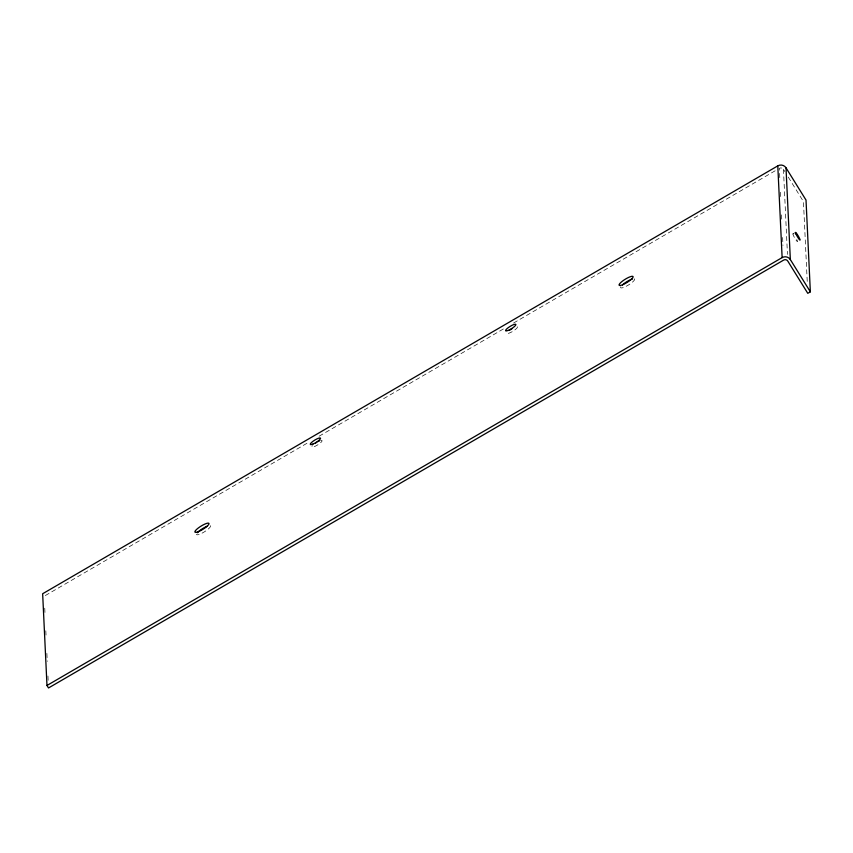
<?xml version="1.0" encoding="UTF-8"?>
<svg xmlns="http://www.w3.org/2000/svg" width="853" height="853" viewBox="0 0 853 853"><rect width="100%" height="100%" fill="white"/><g stroke="black" fill="none" stroke-linecap="round" stroke-linejoin="round"><path stroke-width="0.64" stroke-dasharray="4.26 3.2" d="M45.337 595.554L308.797 442.217M319.15 436.192L505.53 327.712M513.581 323.02L778.181 169.022M792.959 233.839L794.676 232.848M779.781 177.659L779.333 168.35A2.996 2.9 -2.7 0 1 783.449 169.331L784.824 171.56M788.279 177.115L803.451 201.585L807.343 284.017M783.449 169.331L787.458 254.429M780.463 192.277L780.783 198.93M781.529 214.881L781.849 221.535M782.596 237.486L782.969 245.461M44.751 608.189L45.07 614.842M45.817 630.793L46.137 637.436M46.883 653.398L47.256 661.374M47.949 676.002L48.269 682.645M634.419 278.835A8.242 1.855 -31.8 0 1 627.723 285.456A8.242 1.855 -31.8 0 1 620.771 286.789M210.296 525.693A8.242 1.855 -31.8 0 1 204.517 531.76A8.242 1.855 -31.8 0 1 196.425 534.319M517.249 326.774A5.992 1.343 -31.8 0 1 512.376 331.582A5.992 1.343 -31.8 0 1 507.311 332.553M320.525 440.564A5.992 1.343 -31.8 0 1 320.931 442.451A5.992 1.343 -31.8 0 1 314.053 446.727A5.992 1.343 -31.8 0 1 312.454 445.586M796.798 239.554A4.5 0.544 59.8 0 1 796.574 240.802A4.5 0.544 59.8 0 1 793.13 234.842A4.5 0.544 59.8 0 1 794.559 235.663"/><path stroke-width="1.28" d="M777.797 165.866L42.65 593.741L46.979 685.481L48.514 687.966L783.662 260.09A2.996 2.9 -2.7 0 1 787.777 261.071L807.78 293.325L810.35 291.833L806.021 200.082L786.018 167.838A5.992 5.79 -2.7 0 0 777.797 165.866L782.126 257.606L46.979 685.481M786.018 167.838L790.347 259.579L810.35 291.833M782.126 257.606A5.992 5.79 -2.7 0 1 790.347 259.579M622.551 284.774A8.242 1.855 -31.8 0 1 632.553 278.963M197.331 532.72A8.242 1.855 -31.8 0 1 206.948 526.333M509.667 330.228A5.992 1.343 -31.8 0 1 512.226 328.522M315.546 443.059A5.992 1.343 -31.8 0 1 316.868 442.227M318.201 441.502A5.992 1.343 -31.8 0 1 319.449 440.937M622.637 284.753A8.242 1.855 -31.8 0 0 633.15 276.767A8.242 1.855 -31.8 0 0 622.466 281.117A8.242 1.855 -31.8 0 0 622.637 284.753M198.514 531.611A8.242 1.855 -31.8 0 0 209.028 523.614A8.242 1.855 -31.8 0 0 198.333 527.964A8.242 1.855 -31.8 0 0 198.514 531.611M508.249 330.399A5.992 1.343 -31.8 0 0 515.905 324.577A5.992 1.343 -31.8 0 0 508.121 327.744A5.992 1.343 -31.8 0 0 508.249 330.399M312.902 444.093A5.992 1.343 -31.8 0 0 320.547 438.282A5.992 1.343 -31.8 0 0 312.774 441.449A5.992 1.343 -31.8 0 0 312.902 444.093M796.18 234.415A4.5 0.544 59.8 0 0 800.018 240.13A4.5 0.544 59.8 0 0 797.128 234.17A4.5 0.544 59.8 0 0 796.18 234.415"/></g></svg>
